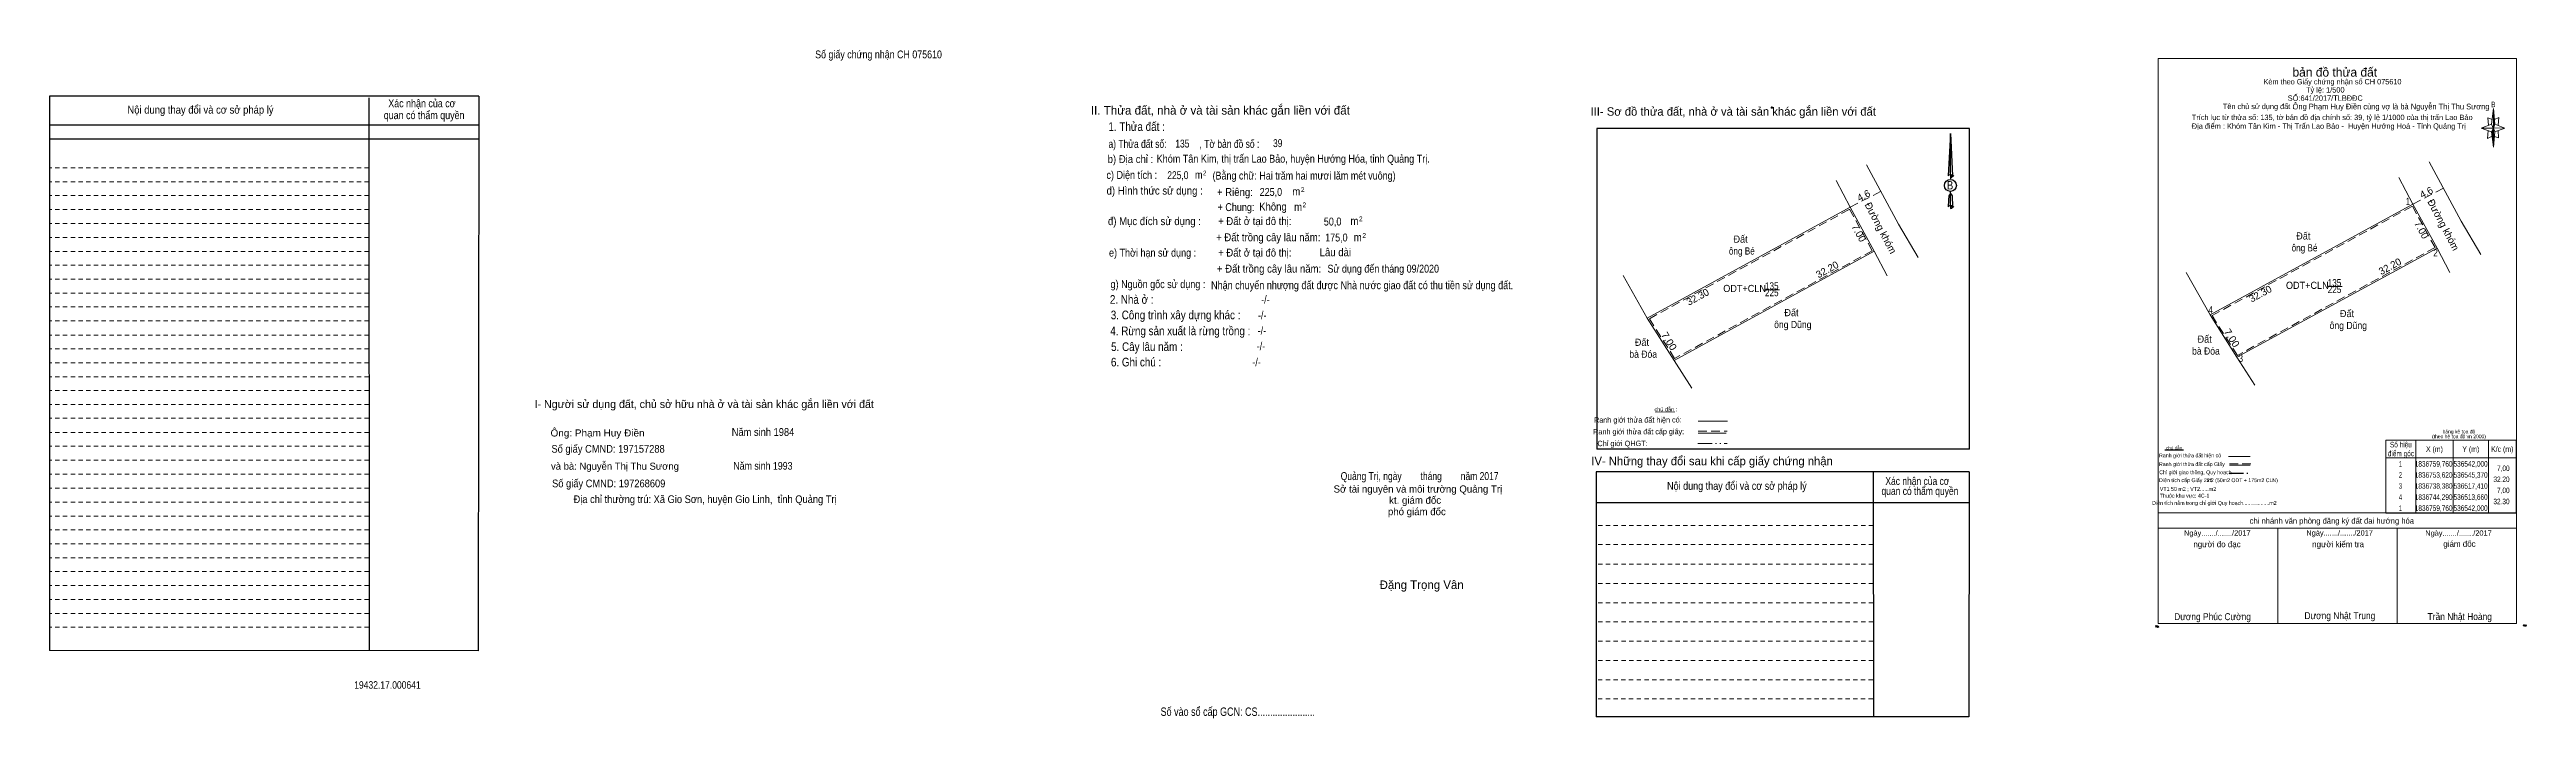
# Model space of a CAD drawing. Header units: metres. Extents: x 536212 to 536558, y 1836688 to 1836781.
import ezdxf
from ezdxf.enums import TextEntityAlignment as Align

# ---------------------------------------------------------------- set-up
doc = ezdxf.new("R2010")
doc.units = ezdxf.units.M
doc.header["$LTSCALE"] = 0.4
doc.header["$PDMODE"] = 32
doc.header["$PDSIZE"] = 0.2
for name, pattern in [('DASH_DOUBLE_DOT', [9.2, 5, -1.2, 0.3, -1.2, 0.3, -1.2]), ('MEDIUM_DASHED', [4.5, 3, -1.5]), ('SHORT_DASHED', [2.7, 1.5, -1.2])]:
    doc.linetypes.add(name, pattern=pattern)
for name, color, linetype, lineweight in [('18', 7, 'Continuous', 25), ('28', 7, 'SHORT_DASHED', 13), ('55', 7, 'Continuous', 13), ('63', 7, 'Continuous', 13), ('7', 7, 'Continuous', 13), ('8', 7, 'Continuous', 13)]:
    doc.layers.add(name, color=color, linetype=linetype, lineweight=lineweight)
doc.layers.add('40', color=7, linetype='Continuous')

msp = doc.modelspace()

# ---------------------------------------------------------------- hatches: boundary and pattern name
at = {"layer": '8'}
for points in [[(536553.24, 1836773.1), (536553.45, 1836770.93), (536553.24, 1836770.36)], [(536553.24, 1836770.36), (536553.24, 1836767.69), (536552.96, 1836769.87)]]:
    msp.add_hatch(color=256, dxfattribs=at).paths.add_polyline_path(points)

# ---------------------------------------------------------------- linework, layer by layer
at = {"layer": '18'}
for p, q in [((536477.39, 1836769.63), (536477.71, 1836763.7)), ((536477.39, 1836769.63), (536477.71, 1836763.7)), ((536477.39, 1836769.63), (536477.71, 1836763.7)), ((536477.13, 1836764.61), (536477.1, 1836763.7)), ((536477.39, 1836763.88), (536477.39, 1836763.63)), ((536477.39, 1836763.63), (536477.39, 1836763.49)), ((536477.39, 1836763.49), (536477.39, 1836763.28)), ((536477.39, 1836763.49), (536477.39, 1836763.28)), ((536477.39, 1836763.49), (536477.39, 1836763.28)), ((536477.39, 1836761.26), (536477.39, 1836761.54)), ((536477.39, 1836761.26), (536477.39, 1836761.54)), ((536477.39, 1836761.26), (536477.39, 1836761.54)), ((536477.39, 1836761.26), (536477.64, 1836760.92)), ((536477.39, 1836761.26), (536477.64, 1836760.92)), ((536477.39, 1836761.26), (536477.64, 1836760.92)), ((536477.39, 1836759.58), (536477.39, 1836759.34)), ((536477.39, 1836759.34), (536477.39, 1836759.19)), ((536477.64, 1836760.92), (536477.71, 1836759.39)), ((536477.64, 1836760.92), (536477.71, 1836759.39)), ((536477.64, 1836760.92), (536477.71, 1836759.39))]:
    msp.add_line(p, q, dxfattribs=at)
for points in [[(536477.39, 1836763.88), (536477.39, 1836769.63), (536477.13, 1836764.61)], [(536477.39, 1836759.58), (536477.39, 1836761.26), (536477.19, 1836760.92), (536477.13, 1836760.29), (536477.1, 1836759.39)]]:
    msp.add_lwpolyline(points, dxfattribs=at)
msp.add_ellipse((536477.3992, 1836762.3712), major_axis=(0, 0.8453), ratio=0.983453, dxfattribs=at)
for centre, start_param, end_param in [((536477.3995, 1836763.6737), 1.57079633, 3.07445202), ((536477.3995, 1836763.6737), 0.06714063, 1.57079633), ((536477.3995, 1836763.6737), 4.71238898, 6.28318531), ((536477.3995, 1836759.3596), 2.49106941, 3.07427841), ((536477.3995, 1836759.3596), 1.57079633, 2.49106941), ((536477.3995, 1836759.3596), 0.06714063, 1.57079633), ((536477.3995, 1836759.3596), 4.71238898, 6.28318531)]:
    msp.add_ellipse(centre, major_axis=(0.3047, 0), ratio=0.655448, start_param=start_param, end_param=end_param, dxfattribs=at)
for p in [(536477.71, 1836763.7), (536477.71, 1836759.39)]:
    msp.add_point(p, dxfattribs=at)
at = {"layer": '28', "linetype": 'Continuous', "lineweight": 25}
for p, q in [((536271.85, 1836774.83), (536211.89, 1836774.83)), ((536256.49, 1836774.59), (536256.53, 1836697.45)), ((536271.85, 1836774.83), (536271.78, 1836697.44)), ((536271.85, 1836770.79), (536211.98, 1836770.79)), ((536271.85, 1836770.79), (536211.98, 1836770.79)), ((536271.85, 1836768.84), (536211.98, 1836768.84)), ((536427.99, 1836770.33), (536427.99, 1836725.55)), ((536480.05, 1836725.55), (536427.99, 1836725.55)), ((536466.6, 1836722.4), (536466.64, 1836688.19)), ((536480.02, 1836722.4), (536479.99, 1836688.19)), ((536479.99, 1836718.06), (536427.9, 1836718.06)), ((536271.78, 1836697.44), (536211.89, 1836697.48)), ((536479.99, 1836688.19), (536427.9, 1836688.19))]:
    msp.add_line(p, q, dxfattribs=at)
at = {"layer": '28'}
for p, q in [((536256.49, 1836764.84), (536211.89, 1836764.84)), ((536256.49, 1836762.89), (536211.89, 1836762.89)), ((536256.49, 1836760.95), (536211.89, 1836760.95)), ((536256.49, 1836758.99), (536211.89, 1836758.99)), ((536256.49, 1836757.06), (536211.89, 1836757.06)), ((536256.49, 1836755.12), (536211.89, 1836755.12)), ((536256.49, 1836753.16), (536211.89, 1836753.16)), ((536256.49, 1836751.24), (536211.89, 1836751.24)), ((536256.49, 1836749.29), (536211.89, 1836749.29)), ((536256.49, 1836747.35), (536211.89, 1836747.35)), ((536256.49, 1836745.41), (536211.89, 1836745.41)), ((536256.49, 1836743.45), (536211.89, 1836743.45)), ((536256.49, 1836741.49), (536211.89, 1836741.49)), ((536256.49, 1836739.57), (536211.89, 1836739.57)), ((536256.49, 1836737.62), (536211.89, 1836737.62)), ((536256.49, 1836735.68), (536211.89, 1836735.68)), ((536256.49, 1836733.74), (536211.89, 1836733.74)), ((536256.49, 1836731.81), (536211.89, 1836731.81)), ((536256.49, 1836729.87), (536211.89, 1836729.87)), ((536256.49, 1836727.91), (536211.89, 1836727.91)), ((536256.49, 1836725.96), (536211.89, 1836725.96)), ((536256.49, 1836724.03), (536211.89, 1836724.03)), ((536256.49, 1836722.07), (536211.89, 1836722.07)), ((536256.49, 1836720.13), (536211.89, 1836720.13)), ((536256.49, 1836718.18), (536211.89, 1836718.18)), ((536256.49, 1836716.23), (536211.89, 1836716.23)), ((536256.49, 1836714.3), (536211.89, 1836714.3)), ((536466.6, 1836714.92), (536427.9, 1836714.92)), ((536256.49, 1836712.35), (536211.89, 1836712.35)), ((536256.49, 1836710.42), (536211.89, 1836710.42)), ((536466.6, 1836712.24), (536427.9, 1836712.24)), ((536256.49, 1836708.47), (536211.89, 1836708.47)), ((536256.49, 1836706.53), (536211.89, 1836706.53)), ((536466.6, 1836709.52), (536427.9, 1836709.52)), ((536466.6, 1836706.83), (536427.9, 1836706.83)), ((536256.49, 1836704.6), (536211.89, 1836704.6)), ((536466.6, 1836704.14), (536427.9, 1836704.14)), ((536256.49, 1836702.63), (536211.89, 1836702.63)), ((536256.49, 1836700.73), (536211.89, 1836700.73)), ((536466.6, 1836701.48), (536427.9, 1836701.48)), ((536466.6, 1836698.77), (536427.9, 1836698.77)), ((536466.6, 1836696.09), (536427.9, 1836696.09)), ((536466.58, 1836693.39), (536427.9, 1836693.39)), ((536466.58, 1836690.7), (536427.9, 1836690.7))]:
    msp.add_line(p, q, dxfattribs=at)
at = {"layer": '28', "linetype": 'Continuous', "lineweight": 25}
for points in [[(536271.85, 1836774.83), (536211.89, 1836774.83), (536211.89, 1836697.48)], [(536480.05, 1836725.55), (536480.05, 1836770.33), (536427.99, 1836770.33)], [(536480.02, 1836722.4), (536427.9, 1836722.4), (536427.9, 1836688.19)]]:
    msp.add_lwpolyline(points, dxfattribs=at)
at = {"layer": '28'}
msp.add_point((536452.46, 1836773.23), dxfattribs=at)
at = {"layer": '55'}
for p, q in [((536436.22, 1836730.72), (536438.93, 1836730.75)), ((536442.15, 1836729.47), (536446.24, 1836729.47)), ((536442.18, 1836727.81), (536446.1, 1836727.81)), ((536442.18, 1836727.81), (536446.1, 1836727.81))]:
    msp.add_line(p, q, dxfattribs=at)
at = {"layer": '55', "linetype": 'MEDIUM_DASHED'}
msp.add_line((536442.18, 1836728.08), (536446.21, 1836728.08), dxfattribs=at)
at = {"layer": '55', "linetype": 'DASH_DOUBLE_DOT'}
msp.add_line((536442.11, 1836726.33), (536446.2, 1836726.33), dxfattribs=at)
at = {"layer": '63'}
for p, q in [((536538.24, 1836724.34), (536556.43, 1836724.34)), ((536542.4, 1836726.81), (536542.4, 1836716.63)), ((536547.61, 1836726.81), (536547.61, 1836716.63)), ((536552.57, 1836726.81), (536552.57, 1836716.63))]:
    msp.add_line(p, q, dxfattribs=at)
msp.add_lwpolyline([(536538.24, 1836726.81), (536556.43, 1836726.81), (536556.43, 1836716.63), (536538.24, 1836716.63)], close=True, dxfattribs=at)
at = {"layer": '7'}
for p, q in [((536461.44, 1836763.04), (536463.4, 1836759.32)), ((536540.04, 1836763.48), (536542, 1836759.76)), ((536466.77, 1836753.18), (536468.57, 1836749.76)), ((536545.37, 1836753.62), (536547.17, 1836750.2)), ((536431.71, 1836749.8), (536435.06, 1836743.85)), ((536451.57, 1836747.82), (536453.53, 1836747.82)), ((536510.31, 1836750.24), (536513.66, 1836744.29)), ((536530.17, 1836748.26), (536532.13, 1836748.26)), ((536438.81, 1836737.94), (536441.3, 1836734.07)), ((536517.41, 1836738.38), (536519.9, 1836734.51))]:
    msp.add_line(p, q, dxfattribs=at)
at = {"layer": '7', "linetype": 'MEDIUM_DASHED'}
for p, q in [((536542, 1836759.76), (536546.26, 1836761.98)), ((536463.4, 1836759.32), (536467.66, 1836761.54))]:
    msp.add_line(p, q, dxfattribs=at)
at = {"layer": '7'}
for points in [[(536465.66, 1836765.23), (536470.15, 1836756.94), (536472.91, 1836752.31)], [(536544.26, 1836765.67), (536548.75, 1836757.38), (536551.51, 1836752.75)]]:
    msp.add_lwpolyline(points, dxfattribs=at)
for points in [[(536463.4, 1836759.32), (536466.77, 1836753.18), (536438.81, 1836737.94), (536435.06, 1836743.85)], [(536542, 1836759.76), (536545.37, 1836753.62), (536517.41, 1836738.38), (536513.66, 1836744.29)]]:
    msp.add_lwpolyline(points, close=True, dxfattribs=at)
at = {"layer": '7', "linetype": 'MEDIUM_DASHED'}
for points in [[(536435.35, 1836743.77), (536463.32, 1836759.04), (536466.49, 1836753.26), (536438.88, 1836738.21)], [(536513.95, 1836744.21), (536541.92, 1836759.48), (536545.09, 1836753.7), (536517.48, 1836738.65)]]:
    msp.add_lwpolyline(points, close=True, dxfattribs=at)
at = {"layer": '8'}
for p, q in [((536552.96, 1836770.93), (536553.24, 1836773.1)), ((536552.96, 1836769.87), (536551.55, 1836770.36)), ((536553.45, 1836769.87), (536553.24, 1836767.69)), ((536553.96, 1836768.99), (536553.4, 1836769.21)), ((536553.45, 1836770.93), (536554.85, 1836770.36)), ((536553.89, 1836770.03), (536553.96, 1836768.99)), ((536516.26, 1836724.56), (536519.26, 1836724.56)), ((536516.37, 1836723.32), (536519.29, 1836723.32)), ((536506.44, 1836716.66), (536556.48, 1836716.66)), ((536506.44, 1836714.54), (536556.38, 1836714.54)), ((536506.44, 1836714.54), (536556.38, 1836714.54)), ((536506.44, 1836714.54), (536556.38, 1836714.54)), ((536523.12, 1836701.25), (536523.12, 1836714.54)), ((536539.81, 1836701.25), (536539.81, 1836714.54))]:
    msp.add_line(p, q, dxfattribs=at)
at = {"layer": '8', "lineweight": 25}
msp.add_line((536509.94, 1836725.41), (536507.37, 1836725.41), dxfattribs=at)
at = {"layer": '8', "linetype": 'DASH_DOUBLE_DOT', "lineweight": 25}
msp.add_line((536516.32, 1836722.21), (536519.22, 1836722.21), dxfattribs=at)
at = {"layer": '8', "linetype": 'MEDIUM_DASHED'}
msp.add_line((536516.37, 1836723.5), (536519.4, 1836723.5), dxfattribs=at)
at = {"layer": '8'}
for points in [[(536506.44, 1836780.08), (536556.48, 1836780.08), (536556.48, 1836701.25), (536506.44, 1836701.25)], [(536553.24, 1836773.1), (536553.45, 1836770.93), (536553.24, 1836770.36)], [(536553.24, 1836770.36), (536551.55, 1836770.36), (536552.96, 1836770.93), (536553.45, 1836769.87), (536554.85, 1836770.36), (536553.24, 1836770.42)], [(536553.24, 1836770.36), (536553.24, 1836767.69), (536552.96, 1836769.87)]]:
    msp.add_lwpolyline(points, close=True, dxfattribs=at)
for points in [[(536553.24, 1836770.36), (536552.96, 1836770.93), (536551.55, 1836770.36)], [(536552.51, 1836770.03), (536552.4, 1836768.92), (536552.99, 1836769.21)], [(536553.06, 1836771.58), (536552.45, 1836771.81), (536552.56, 1836770.76)], [(536553.24, 1836770.36), (536553.45, 1836769.87), (536554.85, 1836770.36)], [(536553.4, 1836771.58), (536553.99, 1836771.87), (536553.89, 1836770.76)], [(536556.48, 1836701.25), (536506.44, 1836701.25), (536506.44, 1836714.54)]]:
    msp.add_lwpolyline(points, dxfattribs=at)
for p in [(536506.16, 1836700.84), (536506.39, 1836700.79), (536557.52, 1836700.96), (536557.76, 1836700.95)]:
    msp.add_point(p, dxfattribs=at)

# ---------------------------------------------------------------- texts
at = {"layer": '18'}
for s, height, p in [('II. Thửa đất, nhà ở và tài sản khác gắn liền với đất', 1.209, (536375.43, 1836772.25)), ('Sở tài nguyên và môi trường Quảng Trị', 1.007, (536403.02, 1836719.5)), ('phó giám đốc', 1.007, (536402.875, 1836716.35)), ('kt. giám đốc', 1.007, (536402.63, 1836717.94)), ('Đặng Trọng Vân', 1.197, (536403.545, 1836706.04))]:
    msp.add_text(s, height=height, dxfattribs=at).set_placement(p, align=Align.CENTER)
for s, height, width, p in [('a) Thửa đất số:              , Tờ bản đồ số : ', 1.108, 0.8, (536370.5, 1836767.61)), ('1. Thửa đất :', 1.209, 0.85, (536363.73, 1836769.98)), ('135', 1.1, 0.8, (536370.12, 1836767.66)), ('39', 1.1, 0.8, (536383.44, 1836767.72)), ('b) Địa chỉ : ', 1.108, 0.9, (536363.055, 1836765.49)), (' Khóm Tân Kim, thị trấn Lao Bảo, huyện Hướng Hóa, tỉnh Quảng Trị.', 1.11, 0.85, (536385.43, 1836765.54)), ('c) Diện tích :                                                   ', 1.108, 0.85, (536371.98, 1836763.28)), ('d) Hình thức sử dụng :', 1.108, 0.9, (536366.25, 1836761.09)), ('225,0', 1.1, 0.8, (536369.49, 1836763.25)), (' m', 1.108, 0.85, (536372.235, 1836763.29)), ('2', 0.6712, 0.75, (536373.25, 1836763.77)), ('(Bằng chữ: Hai trăm hai mươi lăm mét vuông)', 1.1, 0.85, (536387.12, 1836763.19)), ('+ Riêng: ', 1.108, 0.9, (536377.65, 1836760.89)), ('225,0', 1.1, 0.85, (536382.485, 1836760.91)), (' m', 1.108, 0.9, (536385.85, 1836760.98)), ('2', 0.6712, 0.8, (536386.935, 1836761.45)), ('B', 1.161, 0.85, (536477.355, 1836761.81)), ('       + Chung:', 1.108, 0.85, (536376.385, 1836758.79)), ('Không', 1.108, 0.9, (536382.775, 1836758.86)), (' m', 1.108, 0.9, (536386.1, 1836758.82)), ('2', 0.6712, 0.8, (536387.155, 1836759.32)), ('đ) Mục đích sử dụng :', 1.108, 0.9, (536366.22, 1836756.83)), ('+ Đất trồng cây lâu năm:', 1.108, 0.9, (536382.12, 1836754.58)), ('+ Đất ở tại đô thị:', 1.107, 0.9, (536380.235, 1836756.84)), ('50,0', 1.11, 0.85, (536391.105, 1836756.77)), ('175,0', 1.1, 0.85, (536391.635, 1836754.55)), (' m', 1.108, 0.9, (536393.97, 1836756.86)), (' m', 1.108, 0.9, (536394.43, 1836754.58)), ('2', 0.6712, 0.8, (536395.045, 1836757.36)), ('2', 0.6712, 0.8, (536395.525, 1836755.05)), ('e) Thời hạn sử dụng :', 1.108, 0.85, (536365.96, 1836752.43)), ('+ Đất trồng cây lâu năm:', 1.108, 0.9, (536382.23, 1836750.2)), ('+ Đất ở tại đô thị:', 1.107, 0.9, (536380.235, 1836752.44)), ('Lâu dài', 1.108, 0.9, (536391.49, 1836752.49)), (' Sử dụng đến tháng 09/2020', 1.1, 0.85, (536398.005, 1836750.2)), ('g) Nguồn gốc sử dụng :', 1.108, 0.85, (536366.71, 1836748.04)), ('Nhận chuyển nhượng đất được Nhà nước giao đất có thu tiền sử dụng đất.', 1.11, 0.85, (536395.23, 1836747.89)), ('2. Nhà ở :', 1.209, 0.85, (536363.045, 1836745.85)), ('3. Công trình xây dựng khác :', 1.209, 0.85, (536369.175, 1836743.69)), ('4. Rừng sản xuất là rừng trồng :', 1.209, 0.85, (536369.835, 1836741.47)), ('6. Ghi chú :', 1.209, 0.85, (536363.66, 1836737.11)), ('5. Cây lâu năm :', 1.209, 0.85, (536365.17, 1836739.26)), ('Quảng Trị, ngày        tháng        năm 2017', 1.11, 0.8, (536403.26, 1836721.25)), ('19432.17.000641', 1.05, 0.85, (536259.09, 1836692.13)), ('Số vào sổ cấp GCN: CS.......................', 1.174, 0.8, (536377.86, 1836688.34))]:
    msp.add_text(s, height=height, dxfattribs=dict(at, width=width)).set_placement(p, align=Align.CENTER)
at = {"layer": '28'}
for s, height, width, p in [('Nội dung thay đổi và cơ sở pháp lý', 1.095, 0.9, (536232.975, 1836772.39)), ('Nội dung thay đổi và cơ sở pháp lý', 1.095, 0.9, (536232.975, 1836772.39)), (' quan có thẩm quyền', 1.095, 0.85, (536264.04, 1836771.62)), (' quan có thẩm quyền', 1.095, 0.85, (536264.04, 1836771.62)), ('Xác nhận của cơ', 1.095, 0.85, (536263.9, 1836773.28)), ('Xác nhận của cơ', 1.095, 0.85, (536263.9, 1836773.28)), ('-/-', 1.108, 0.85, (536381.27, 1836743.71)), ('-/-', 1.108, 0.85, (536381.72, 1836745.9)), ('-/-', 1.108, 0.85, (536381.23, 1836741.55)), ('-/-', 1.108, 0.85, (536380.49, 1836737.16)), ('-/-', 1.108, 0.85, (536381.1, 1836739.39)), ('Ông: Phạm Huy Điền', 0.99, 1.05, (536288.435, 1836727.33)), ('Năm sinh 1984', 1.08, 0.9, (536311.545, 1836727.42)), ('Số giấy CMND: 197157288', 1.08, 0.9, (536289.905, 1836725.07)), ('Năm sinh 1993', 1.08, 0.85, (536311.535, 1836722.7)), ('Số giấy CMND: 197268609', 1.08, 0.9, (536289.995, 1836720.24)), ('Nội dung thay đổi và cơ sở pháp lý', 1.108, 0.85, (536447.575, 1836719.89)), (' quan có thẩm quyền', 1.108, 0.8, (536472.975, 1836719.17)), ('Xác nhận của cơ', 1.108, 0.8, (536472.785, 1836720.56)), ('Địa chỉ thường trú: Xã Gio Sơn, huyện Gio Linh,  tỉnh Quảng Trị', 1.08, 0.9, (536303.455, 1836718.04))]:
    msp.add_text(s, height=height, dxfattribs=dict(at, width=width)).set_placement(p, align=Align.CENTER)
for s, height, p in [('III- Sơ đồ thửa đất, nhà ở và tài sản khác gắn liền với đất', 1.175, (536447.065, 1836772.1)), ('I- Người sử dụng đất, chủ sở hữu nhà ở và tài sản khác gắn liền với đất', 1.11, (536303.335, 1836731.3)), ('và bà: Nguyễn Thị Thu Sương', 0.99, (536290.87, 1836722.69)), ('IV- Những thay đổi sau khi cấp giấy chứng nhận', 1.175, (536444.105, 1836723.32))]:
    msp.add_text(s, height=height, dxfattribs=at).set_placement(p, align=Align.CENTER)
at = {"layer": '40', "width": 0.85}
msp.add_text('Số giấy chứng nhận CH 075610', height=1.09, dxfattribs=at).set_placement((536327.685, 1836780.11), align=Align.CENTER)
at = {"layer": '55'}
msp.add_text('chú dẫn :', height=0.5561, rotation=359.974, dxfattribs=at).set_placement((536437.6449, 1836730.8392), align=Align.CENTER)
for s, height, width, p in [('Ranh giới thửa đất cấp giấy:', 0.7532, 0.8, (536433.8591, 1836727.6322)), ('Ranh giới thửa đất hiện có:', 0.7564, 0.8, (536433.7441, 1836729.2718)), ('Chỉ giới QHGT:', 0.7532, 0.85, (536431.6141, 1836725.987))]:
    msp.add_text(s, height=height, rotation=0.135, dxfattribs=dict(at, width=width)).set_placement(p, align=Align.CENTER)
at = {"layer": '63'}
for s, width, p in [('điểm góc', 0.7, (536540.325, 1836724.57)), ('Số hiệu', 0.7, (536540.32, 1836725.81)), (' 1', 0.6, (536540.155, 1836723.13)), ('1836759,760', 0.7, (536544.895, 1836723.13)), ('X (m)', 0.75, (536545.01, 1836725.19)), ('536542,000', 0.7, (536550.06, 1836723.13)), ('Y (m)', 0.75, (536550.085, 1836725.19)), ('K/c (m)', 0.75, (536554.475, 1836725.19)), (' 3', 0.65, (536540.145, 1836720.04)), (' 2', 0.65, (536540.15, 1836721.58)), ('1836753,620', 0.7, (536544.895, 1836721.58)), ('1836738,380', 0.7, (536544.895, 1836720.04)), ('536545,370', 0.7, (536550.06, 1836721.58)), ('536517,410', 0.7, (536550.06, 1836720.04)), (' 4', 0.65, (536540.15, 1836718.49)), (' 1', 0.6, (536540.155, 1836716.95)), ('1836744,290', 0.7, (536544.895, 1836718.49)), ('1836759,760', 0.7, (536544.895, 1836716.95)), ('536513,660', 0.7, (536550.06, 1836718.49)), ('536542,000', 0.7, (536550.06, 1836716.95))]:
    msp.add_text(s, height=0.7711, dxfattribs=dict(at, width=width)).set_placement(p, align=Align.CENTER)
at = {"layer": '63', "width": 0.7}
for s, height, p in [('32.20', 0.771, (536555.5, 1836720.97)), ('7,00', 0.7711, (536555.51, 1836722.51)), ('7,00', 0.7711, (536555.51, 1836719.43)), ('32.30', 0.771, (536555.5, 1836717.88))]:
    msp.add_text(s, height=height, dxfattribs=at).set_placement(p, align=Align.RIGHT)
at = {"layer": '7'}
for s, height, rotation, p in [('4.6', 1, 27.525, (536465.5089, 1836760.5093)), ('4.6', 1, 27.525, (536544.1089, 1836760.9493)), ('Đường khóm', 0.9999, 297.667, (536467.2106, 1836756.1971)), ('Đường khóm', 1, 297.667, (536545.8106, 1836756.6372)), ('7.00', 1, 298.761, (536464.1648, 1836755.5006)), ('7.00', 1, 298.761, (536542.7648, 1836755.9406)), ('32.20', 1, 28.593, (536460.4357, 1836750.1862)), ('32.20', 1, 28.593, (536539.0357, 1836750.6262)), ('32.30', 1, 28.629, (536442.3354, 1836746.3672)), ('32.30', 1, 28.629, (536520.9354, 1836746.8072))]:
    msp.add_text(s, height=height, rotation=rotation, dxfattribs=at).set_placement(p, align=Align.CENTER)
for s, width, p in [(' 1', 0.75, (536541.6, 1836759.64)), (' 2', 0.85, (536545.48, 1836752.47)), (' 4', 0.85, (536514.06, 1836744.51)), (' 3', 0.8, (536518.27, 1836737.74))]:
    msp.add_text(s, height=1, dxfattribs=dict(at, width=width)).set_placement(p, align=Align.RIGHT)
for s, width, p in [('Đất ', 0.95, (536448.265, 1836754.38)), ('Đất ', 0.95, (536526.865, 1836754.82)), ('ông Bé', 0.85, (536448.265, 1836752.72)), ('ông Bé', 0.85, (536526.865, 1836753.16)), ('ODT+CLN', 0.95, (536448.65, 1836747.49)), ('225', 0.85, (536452.45, 1836746.91)), ('135', 0.85, (536452.45, 1836747.85)), ('ODT+CLN', 0.95, (536527.25, 1836747.93)), ('225', 0.85, (536531.05, 1836747.35)), ('135', 0.85, (536531.05, 1836748.29)), ('Đất ', 0.95, (536455.375, 1836744.12)), ('Đất ', 0.95, (536532.965, 1836743.99)), ('Đất ', 0.95, (536434.485, 1836739.98)), ('ông Dũng', 0.9, (536455.385, 1836742.46)), ('Đất ', 0.95, (536513.085, 1836740.42)), ('ông Dũng', 0.9, (536532.975, 1836742.33)), ('bà Đóa', 0.9, (536434.49, 1836738.32)), ('bà Đóa', 0.9, (536513.09, 1836738.76))]:
    msp.add_text(s, height=1, dxfattribs=dict(at, width=width)).set_placement(p, align=Align.CENTER)
at = {"layer": '7', "width": 1.05}
for p in [(536437.6816, 1836740.3727), (536516.2816, 1836740.8127)]:
    msp.add_text('7.00', height=1, rotation=302.371, dxfattribs=at).set_placement(p, align=Align.CENTER)
at = {"layer": '8'}
for s, height, width, p in [('Kèm theo Giấy chứng nhận số CH 075610', 0.75, 0.85, (536530.77, 1836776.47)), ('Tỷ lệ: 1/500', 0.75, 0.9, (536529.76, 1836775.33)), ('Trích lục từ thửa số: 135, tờ bản đồ địa chính số: 39, tỷ lệ 1/1000 của thị trấn Lao Bảo', 0.75, 0.9, (536530.73, 1836771.49)), ('Tên chủ sử dụng đất :', 0.7502, 0.85, (536520.445, 1836773.02)), ('SỐ:641/2017/TLBĐĐC', 0.75, 0.9, (536529.755, 1836774.18)), ('B', 0.7655, 0.7, (536553.235, 1836773.29)), ('Địa điểm : Khóm Tân Kim - Thị Trấn Lao Bảo -  Huyện Hướng Hoá - Tỉnh Quảng Trị ', 0.75, 0.9, (536530.4, 1836770.27)), ('Ranh giới thửa đất hiện có ', 0.5335, 0.9, (536510.98, 1836724.42)), ('Ranh giới thửa đất cấp Giấy', 0.5335, 0.9, (536511.13, 1836723.2)), ('chú dẫn', 0.4444, 1.05, (536508.65, 1836725.52)), ('Diện tích cấp Giấy 225', 0.54, 0.9, (536510.285, 1836720.96)), ('VT1 50 m2 ; VT2......m2', 0.54, 0.9, (536510.585, 1836719.74)), ('Chỉ giới giao thông, Quy hoạch', 0.5335, 0.9, (536511.62, 1836722.07)), ('m2 (50m2 ODT + 175m2 CLN)', 0.53, 0.9, (536518.155, 1836720.96)), ('Diện tích nằm trong chỉ giới Quy hoạch..................m2', 0.5336, 0.9, (536514.27, 1836717.79)), ('Thuộc khu vực: 4C-1', 0.54, 0.9, (536510.11, 1836718.8)), ('Ngày......./......./2017', 0.7511, 0.9, (536514.675, 1836713.49)), ('Ngày......./......./2017', 0.7511, 0.9, (536531.765, 1836713.5)), ('Ngày......./......./2017', 0.7511, 0.9, (536548.365, 1836713.48)), ('Dương Nhật Trung', 0.9742, 0.9, (536531.8, 1836701.84)), ('Dương Phúc Cường', 0.9725, 0.9, (536514.015, 1836701.7)), ('Trần Nhật Hoàng', 0.9725, 0.9, (536548.545, 1836701.71))]:
    msp.add_text(s, height=height, dxfattribs=dict(at, width=width)).set_placement(p, align=Align.CENTER)
for s, height, p in [('bản đồ thửa đất', 1.251, (536531.09, 1836777.55)), ('(theo hệ tọa độ vn 2000)', 0.4997, (536548.435, 1836727.09)), ('bảng kê tọa độ', 0.4997, (536548.43, 1836727.77)), ('chi nhánh văn phòng đăng ký đất đai hướng hóa', 0.7963, (536530.675, 1836715.16)), ('người đo đạc', 0.8336, (536514.635, 1836711.88)), ('người kiểm tra', 0.8336, (536531.55, 1836711.88)), ('giám đốc', 0.833, (536548.5, 1836711.93))]:
    msp.add_text(s, height=height, dxfattribs=at).set_placement(p, align=Align.CENTER)
at = {"layer": '8', "width": 0.9}
msp.add_text('Ông Phạm Huy Điền cùng vợ là bà Nguyễn Thị Thu Sương', height=0.8, dxfattribs=at).set_placement((536525.19, 1836772.98))

doc.saveas('drawing.dxf')
